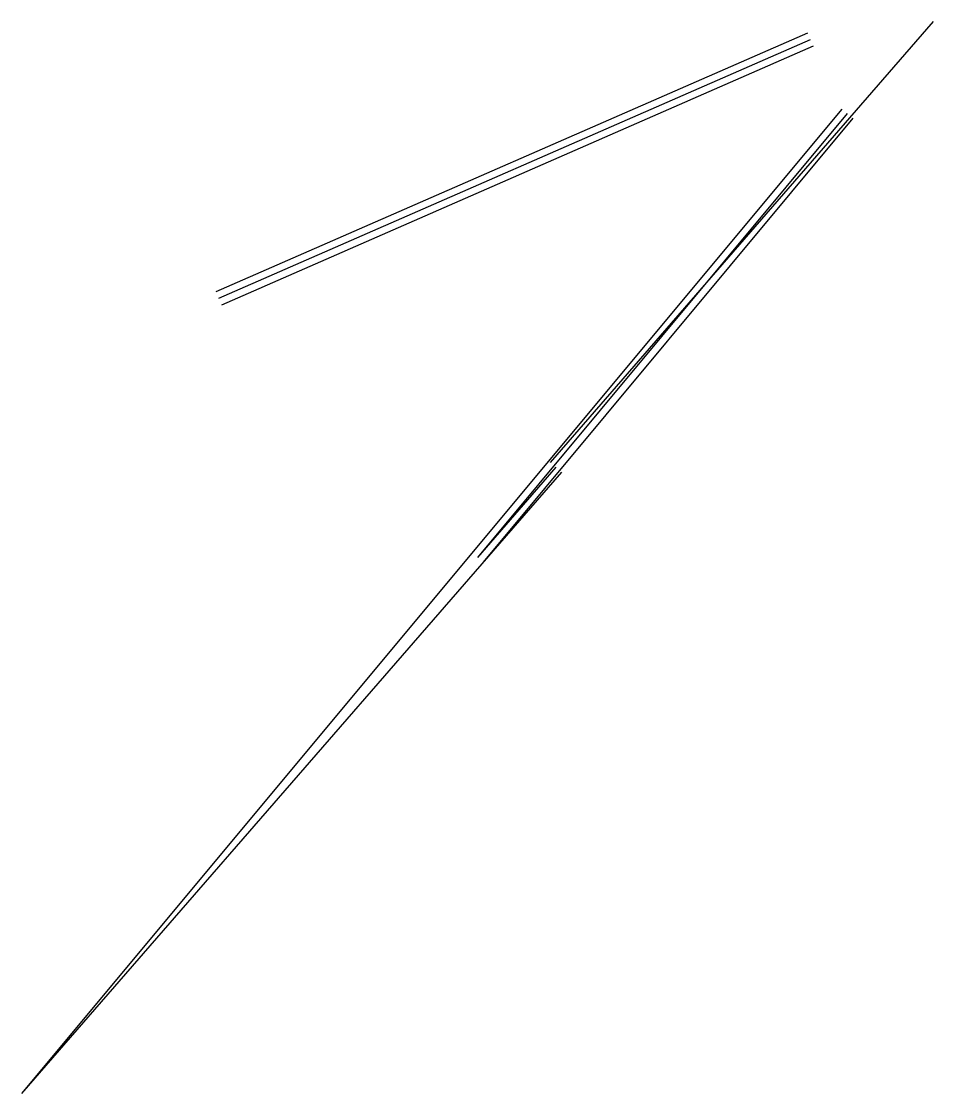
# Model space of a CAD drawing. Units: millimetres at full size, sheet at 1:100. Extents: x -11468 to 26285, y -34857 to 9510.
import ezdxf

# ---------------------------------------------------------------- set-up
doc = ezdxf.new("R2010")
doc.units = ezdxf.units.MM
doc.header["$LTSCALE"] = 100
doc.layers.add('0-0', color=7, linetype='Continuous')

msp = doc.modelspace()

# ---------------------------------------------------------------- linework, layer by layer
at = {"layer": '0-0'}
for p, q in [((10426.6, -8742), (26284.7, 9509.8)), ((21063.4, 9029.9), (-3426.4, -1684.3)), ((21183.7, 8755.1), (-3306.1, -1959.2)), ((21303.9, 8480.3), (-3185.9, -2234)), ((22483.8, 5885.9), (-11468.4, -34856.8)), ((22714.3, 5693.9), (7408.2, -12673.5)), ((22944.8, 5501.8), (7636.7, -12867.9)), ((10879.5, -9135.5), (-11468.4, -34856.8)), ((10653.1, -8938.8), (7408.2, -12673.5))]:
    msp.add_line(p, q, dxfattribs=at)

doc.saveas('drawing.dxf')
